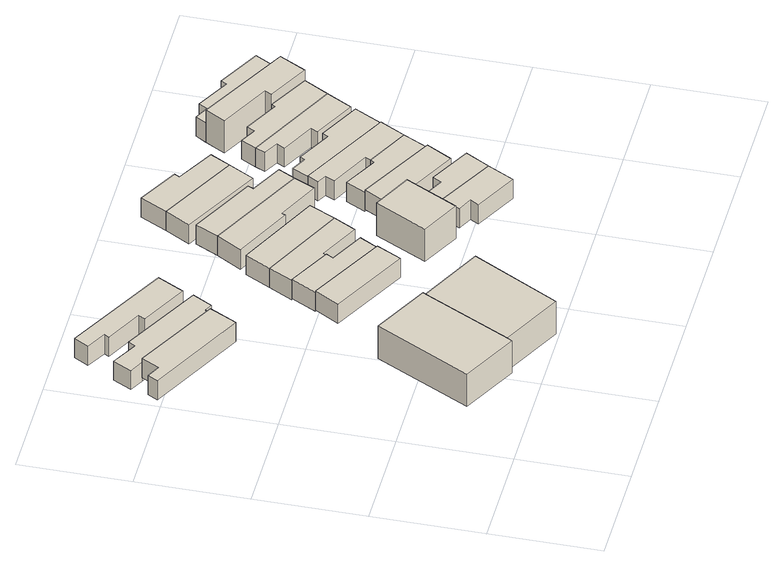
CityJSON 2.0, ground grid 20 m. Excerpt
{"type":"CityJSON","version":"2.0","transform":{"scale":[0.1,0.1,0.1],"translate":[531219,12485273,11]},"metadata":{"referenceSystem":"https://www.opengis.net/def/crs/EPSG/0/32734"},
"CityObjects":{
"building1":{"type":"Building","attributes":{"address":"Fenton Mews 46 Fenton Road Salt River Cape Town","building":"apartments","building:levels":2,"building:flats":"4","building_height":6.9,"plus_code":"4FRW3F97+C68","ground_height":13.69,"roof_height":20.59},"geometry":[{"type":"Solid","lod":"1","boundaries":[[[[0,1,2,3]],[[1,4,5,2]],[[4,6,7,5]],[[6,8,9,7]],[[8,10,11,9]],[[10,0,3,11]],[[3,2,5,7,9,11]],[[10,8,6,4,1,0]]]]}]},
"building2":{"type":"Building","attributes":{"address":"58 Fenton Road Salt River Cape Town","building":"house","building:levels":1,"building_height":4.1,"plus_code":"4FRW3F97+H66","ground_height":12.95,"roof_height":17.05},"geometry":[{"type":"Solid","lod":"1","boundaries":[[[[12,13,14,15]],[[13,16,17,14]],[[16,18,19,17]],[[18,20,21,19]],[[20,22,23,21]],[[22,12,15,23]],[[15,14,17,19,21,23]],[[22,20,18,16,13,12]]]]}]},
"building3":{"type":"Building","attributes":{"address":"56 Fenton Road Salt River Cape Town","building":"house","building:levels":1,"building_height":4.1,"plus_code":"4FRW3F97+H6M","ground_height":12.15,"roof_height":16.25},"geometry":[{"type":"Solid","lod":"1","boundaries":[[[[24,25,26,27]],[[25,28,29,26]],[[28,30,31,29]],[[30,32,33,31]],[[32,34,35,33]],[[34,36,37,35]],[[36,38,39,37]],[[38,40,41,39]],[[40,24,27,41]],[[27,26,29,31,33,35,37,39,41]],[[40,38,36,34,32,30,28,25,24]]]]}]},
"building4":{"type":"Building","attributes":{"address":"48 Fenton Road Salt River Cape Town","building":"yes","building:levels":2,"building_height":6.9,"plus_code":"4FRW3F97+97W","ground_height":13.69,"roof_height":20.59},"geometry":[{"type":"Solid","lod":"1","boundaries":[[[[1,0,3,2]],[[0,42,43,3]],[[42,44,45,43]],[[44,1,2,45]],[[2,3,43,45]],[[44,42,0,1]]]]}]},
"building5":{"type":"Building","attributes":{"address":"54 Fenton Road Salt River Cape Town","building":"house","building:levels":1,"building_height":4.1,"plus_code":"4FRW3F97+J64","ground_height":12.1,"roof_height":16.2},"geometry":[{"type":"Solid","lod":"1","boundaries":[[[[46,47,48,49]],[[47,50,51,48]],[[50,52,53,51]],[[52,54,55,53]],[[54,56,57,55]],[[56,58,59,57]],[[58,60,61,59]],[[60,62,63,61]],[[62,46,49,63]],[[49,48,51,53,55,57,59,61,63]],[[62,60,58,56,54,52,50,47,46]]]]}]},
"building6":{"type":"Building","attributes":{"address":"61 Fenton Road Salt River Cape Town","building":"house","building:levels":1,"building_height":4.1,"plus_code":"4FRW3F97+F8J","ground_height":13.29,"roof_height":17.39},"geometry":[{"type":"Solid","lod":"1","boundaries":[[[[64,65,66,67]],[[65,68,69,66]],[[68,70,71,69]],[[70,64,67,71]],[[67,66,69,71]],[[70,68,65,64]]]]}]},
"building7":{"type":"Building","attributes":{"address":"59 Fenton Road Salt River Cape Town","building":"house","building:levels":1,"building_height":4.1,"plus_code":"4FRW3F97+F8V","ground_height":12.95,"roof_height":17.05},"geometry":[{"type":"Solid","lod":"1","boundaries":[[[[72,73,74,75]],[[73,76,77,74]],[[76,78,79,77]],[[78,80,81,79]],[[80,82,83,81]],[[82,72,75,83]],[[75,74,77,79,81,83]],[[82,80,78,76,73,72]]]]}]},
"building8":{"type":"Building","attributes":{"address":"57 Fenton Road Salt River Cape Town","building":"house","building:levels":1,"building_height":4.1,"plus_code":"4FRW3F97+G88","ground_height":12.71,"roof_height":16.81},"geometry":[{"type":"Solid","lod":"1","boundaries":[[[[84,85,86,87]],[[85,88,89,86]],[[88,90,91,89]],[[90,92,93,91]],[[92,94,95,93]],[[94,84,87,95]],[[87,86,89,91,93,95]],[[94,92,90,88,85,84]]]]}]},
"building9":{"type":"Building","attributes":{"address":"55 Fenton Road Salt River Cape Town","building":"house","building:levels":1,"building_height":4.1,"plus_code":"4FRW3F97+G8G","ground_height":12.71,"roof_height":16.81},"geometry":[{"type":"Solid","lod":"1","boundaries":[[[[94,92,93,95]],[[92,96,97,93]],[[96,98,99,97]],[[98,94,95,99]],[[95,93,97,99]],[[98,96,92,94]]]]}]},
"building10":{"type":"Building","attributes":{"address":"9 Pope Street Salt River Cape Town","building":"house","building:levels":2,"building_height":6.9,"plus_code":"4FRW3F97+F93","ground_height":13.29,"roof_height":20.19},"geometry":[{"type":"Solid","lod":"1","boundaries":[[[[100,101,102,103]],[[101,104,105,102]],[[104,106,107,105]],[[106,100,103,107]],[[103,102,105,107]],[[106,104,101,100]]]]}]},
"building11":{"type":"Building","attributes":{"address":"53 Fenton Road Salt River Cape Town","building":"house","building:levels":1,"building_height":4.1,"plus_code":"4FRW3F97+G9R","ground_height":12.71,"roof_height":16.81},"geometry":[{"type":"Solid","lod":"1","boundaries":[[[[108,109,110,111]],[[109,112,113,110]],[[112,114,115,113]],[[114,116,117,115]],[[116,118,119,117]],[[118,108,111,119]],[[111,110,113,115,117,119]],[[118,116,114,112,109,108]]]]}]},
"building12":{"type":"Building","attributes":{"address":"51 Fenton Road Salt River Cape Town","building":"house","building:levels":1,"building_height":4.1,"plus_code":"4FRW3F97+H97","ground_height":12.71,"roof_height":16.81},"geometry":[{"type":"Solid","lod":"1","boundaries":[[[[108,118,119,111]],[[118,120,121,119]],[[120,122,123,121]],[[122,124,125,123]],[[124,126,127,125]],[[126,108,111,127]],[[111,119,121,123,125,127]],[[126,124,122,120,118,108]]]]}]},
"building13":{"type":"Building","attributes":{"address":"54 Goldsmith Road Salt River Cape Town","building":"house","building:levels":1,"building_height":4.1,"plus_code":"4FRW3F97+CCF","ground_height":13.19,"roof_height":17.29},"geometry":[{"type":"Solid","lod":"1","boundaries":[[[[128,129,130,131]],[[129,132,133,130]],[[132,134,135,133]],[[134,136,137,135]],[[136,138,139,137]],[[138,128,131,139]],[[131,130,133,135,137,139]],[[138,136,134,132,129,128]]]]}]},
"building14":{"type":"Building","attributes":{"address":"Fenton Road Salt River Cape Town","building":"house","building:levels":1,"building_height":4.1,"plus_code":"4FRW3F97+H9P","ground_height":11.81,"roof_height":15.91},"geometry":[{"type":"Solid","lod":"1","boundaries":[[[[140,141,142,143]],[[141,144,145,142]],[[144,146,147,145]],[[146,140,143,147]],[[143,142,145,147]],[[146,144,141,140]]]]}]},
"building15":{"type":"Building","attributes":{"address":"52 Goldsmith Road Salt River Cape Town","building":"house","building:levels":1,"building_height":4.1,"plus_code":"4FRW3F97+CCP","ground_height":13.19,"roof_height":17.29},"geometry":[{"type":"Solid","lod":"1","boundaries":[[[[128,148,149,131]],[[148,150,151,149]],[[150,152,153,151]],[[152,154,155,153]],[[154,129,130,155]],[[129,128,131,130]],[[131,149,151,153,155,130]],[[129,154,152,150,148,128]]]]}]},
"building16":{"type":"Building","attributes":{"address":"50 Goldsmith Road Salt River Cape Town","building":"house","building:levels":1,"building_height":4.1,"plus_code":"4FRW3F97+FCF","ground_height":13.19,"roof_height":17.29},"geometry":[{"type":"Solid","lod":"1","boundaries":[[[[156,157,158,159]],[[157,160,161,158]],[[160,162,163,161]],[[162,164,165,163]],[[164,166,167,165]],[[166,156,159,167]],[[159,158,161,163,165,167]],[[166,164,162,160,157,156]]]]}]},
"building17":{"type":"Building","attributes":{"address":"Fenton Road Salt River Cape Town","building":"house","building:levels":1,"building_height":4.1,"plus_code":"4FRW3F97+H9W","ground_height":11.81,"roof_height":15.91},"geometry":[{"type":"Solid","lod":"1","boundaries":[[[[168,140,143,169]],[[140,146,147,143]],[[146,170,171,147]],[[170,172,173,171]],[[172,174,175,173]],[[174,168,169,175]],[[169,143,147,171,173,175]],[[174,172,170,146,140,168]]]]}]},
"building18":{"type":"Building","attributes":{"address":"48 Goldsmith Road Salt River Cape Town","building":"house","building:levels":1,"building_height":4.1,"plus_code":"4FRW3F97+FCP","ground_height":12.71,"roof_height":16.81},"geometry":[{"type":"Solid","lod":"1","boundaries":[[[[176,177,178,179]],[[177,180,181,178]],[[180,182,183,181]],[[182,184,185,183]],[[184,186,187,185]],[[186,176,179,187]],[[179,178,181,183,185,187]],[[186,184,182,180,177,176]]]]}]},
"building19":{"type":"Building","attributes":{"address":"46 Goldsmith Road Salt River Cape Town","building":"house","building:levels":1,"building_height":4.1,"plus_code":"4FRW3F97+GC5","ground_height":12.71,"roof_height":16.81},"geometry":[{"type":"Solid","lod":"1","boundaries":[[[[177,188,189,178]],[[188,190,191,189]],[[190,192,193,191]],[[192,194,195,193]],[[194,196,197,195]],[[196,198,199,197]],[[198,180,181,199]],[[180,177,178,181]],[[178,189,191,193,195,197,199,181]],[[180,198,196,194,192,190,188,177]]]]}]},
"building20":{"type":"Building","attributes":{"address":"44 Goldsmith Road Salt River Cape Town","building":"house","building:levels":1,"building_height":4.1,"plus_code":"4FRW3F97+GF6","ground_height":12.55,"roof_height":16.65},"geometry":[{"type":"Solid","lod":"1","boundaries":[[[[200,201,202,203]],[[201,204,205,202]],[[204,206,207,205]],[[206,208,209,207]],[[208,210,211,209]],[[210,212,213,211]],[[212,214,215,213]],[[214,200,203,215]],[[203,202,205,207,209,211,213,215]],[[214,212,210,208,206,204,201,200]]]]}]},
"building21":{"type":"Building","attributes":{"address":"42 Goldsmith Road Salt River Cape Town","building":"house","building:levels":1,"building_height":4.1,"plus_code":"4FRW3F97+GFV","ground_height":12.55,"roof_height":16.65},"geometry":[{"type":"Solid","lod":"1","boundaries":[[[[216,217,218,219]],[[217,220,221,218]],[[220,222,223,221]],[[222,224,225,223]],[[224,226,227,225]],[[226,228,229,227]],[[228,230,231,229]],[[230,216,219,231]],[[219,218,221,223,225,227,229,231]],[[230,228,226,224,222,220,217,216]]]]}]},
"building22":{"type":"Building","attributes":{"address":"40 Goldsmith Road Salt River Cape Town","building":"house","building:levels":1,"building_height":4.1,"plus_code":"4FRW3F97+HF3","ground_height":12.55,"roof_height":16.65},"geometry":[{"type":"Solid","lod":"1","boundaries":[[[[216,232,233,219]],[[232,234,235,233]],[[234,236,237,235]],[[236,238,239,237]],[[238,240,241,239]],[[240,242,243,241]],[[242,217,218,243]],[[217,216,219,218]],[[219,233,235,237,239,241,243,218]],[[217,242,240,238,236,234,232,216]]]]}]},
"building23":{"type":"Building","attributes":{"address":"38 Goldsmith Road Salt River Cape Town","building":"house","building:levels":2,"building_height":6.9,"plus_code":"4FRW3F97+HFG","ground_height":11.88,"roof_height":18.78},"geometry":[{"type":"Solid","lod":"1","boundaries":[[[[244,245,246,247]],[[245,248,249,246]],[[248,250,251,249]],[[250,252,253,251]],[[252,254,255,253]],[[254,244,247,255]],[[247,246,249,251,253,255]],[[254,252,250,248,245,244]]]]}]},
"building24":{"type":"Building","attributes":{"address":"36 Goldsmith Road Salt River Cape Town","building":"house","building:levels":1,"building_height":4.1,"plus_code":"4FRW3F97+HFQ","ground_height":11.88,"roof_height":15.98},"geometry":[{"type":"Solid","lod":"1","boundaries":[[[[245,256,257,258]],[[256,259,260,257]],[[259,261,262,260]],[[261,263,264,262]],[[263,265,266,264]],[[265,267,268,266]],[[267,248,269,268]],[[248,245,258,269]],[[258,257,260,262,264,266,268,269]],[[248,267,265,263,261,259,256,245]]]]}]}
},
"vertices":[
[201,58,27],[282,216,27],[282,216,96],[201,58,96],[285,221,27],[285,221,96],[183,274,27],[183,274,96],[94,102,27],[94,102,96],[196,49,27],[196,49,96],
[181,515,20],[206,564,20],[206,564,61],[181,515,61],[54,645,20],[54,645,61],[37,613,20],[37,613,61],[13,625,20],[13,625,61],[3,607,20],[3,607,61],
[206,564,12],[211,573,12],[211,573,52],[206,564,52],[225,566,12],[225,566,52],[245,602,12],[245,602,52],[101,679,12],[101,679,52],[94,666,12],[94,666,52],[47,692,12],[47,692,52],[29,658,12],[29,658,52],[54,645,12],[54,645,52],
[312,1,27],[312,1,96],[397,158,27],[397,158,96],
[276,668,11],[98,764,11],[98,764,52],[276,668,52],[90,768,11],[90,768,52],[75,741,11],[75,741,52],[111,722,11],[111,722,52],[106,713,11],[106,713,52],[173,678,11],[173,678,52],[166,666,11],[166,666,52],[251,621,11],[251,621,52],
[287,404,23],[261,360,23],[261,360,64],[287,404,64],[401,286,23],[401,286,64],[424,331,23],[424,331,64],
[287,404,20],[424,331,20],[424,331,61],[287,404,61],[442,364,20],[442,364,61],[381,396,20],[381,396,61],[388,409,20],[388,409,61],[311,450,20],[311,450,61],
[311,450,17],[388,409,17],[388,409,58],[311,450,58],[392,415,17],[392,415,58],[464,378,17],[464,378,58],[486,418,17],[486,418,58],[334,493,17],[334,493,58],
[509,465,17],[509,465,58],[358,539,17],[358,539,58],
[499,350,23],[451,256,23],[451,256,92],[499,350,92],[521,220,23],[521,220,92],[570,314,23],[570,314,92],
[396,596,17],[369,551,17],[369,551,58],[396,596,58],[475,499,17],[475,499,58],[478,505,17],[478,505,58],[554,468,17],[554,468,58],[572,506,17],[572,506,58],
[588,536,17],[588,536,58],[530,566,17],[530,566,58],[535,576,17],[535,576,58],[417,637,17],[417,637,58],
[670,199,22],[568,254,22],[568,254,63],[670,199,63],[550,221,22],[550,221,63],[576,208,22],[576,208,63],[567,192,22],[567,192,63],[645,152,22],[645,152,63],
[450,696,8],[425,651,8],[425,651,49],[450,696,49],[567,575,8],[567,575,49],[592,621,8],[592,621,49],
[694,242,22],[694,242,63],[620,282,22],[620,282,63],[611,266,22],[611,266,63],[582,281,22],[582,281,63],
[700,310,22],[562,384,22],[562,384,63],[700,310,63],[543,349,22],[543,349,63],[599,320,22],[599,320,63],[592,307,22],[592,307,63],[674,264,22],[674,264,63],
[475,744,8],[475,744,49],[611,657,8],[611,657,49],[543,695,8],[543,695,49],[548,704,8],[548,704,49],
[700,310,17],[723,355,17],[723,355,58],[700,310,58],[646,394,17],[646,394,58],[642,387,17],[642,387,58],[581,420,17],[581,420,58],[562,384,17],[562,384,58],
[747,400,17],[747,400,58],[583,486,17],[583,486,58],[571,466,17],[571,466,58],[588,457,17],[588,457,58],[580,440,17],[580,440,58],[651,404,17],[651,404,58],
[747,400,16],[773,449,16],[773,449,56],[747,400,56],[698,488,16],[698,488,56],[693,477,16],[693,477,56],[630,510,16],[630,510,56],[625,501,16],[625,501,56],[598,515,16],[598,515,56],[583,486,16],[583,486,56],
[801,503,16],[636,587,16],[636,587,56],[801,503,56],[628,569,16],[628,569,56],[654,555,16],[654,555,56],[646,540,16],[646,540,56],[706,509,16],[706,509,56],[700,497,16],[700,497,56],[776,457,16],[776,457,56],
[826,547,16],[826,547,56],[752,587,16],[752,587,56],[749,580,16],[749,580,56],[686,613,16],[686,613,56],[679,599,16],[679,599,56],[650,614,16],[650,614,56],
[826,547,9],[852,595,9],[852,595,78],[826,547,78],[688,683,9],[688,683,78],[667,647,9],[667,647,78],[758,599,9],[758,599,78],[752,587,9],[752,587,78],
[878,642,9],[878,642,50],[852,595,50],[800,684,9],[800,684,50],[795,673,9],[795,673,50],[734,706,9],[734,706,50],[725,690,9],[725,690,50],[700,703,9],[700,703,50],[688,683,50]
]}
